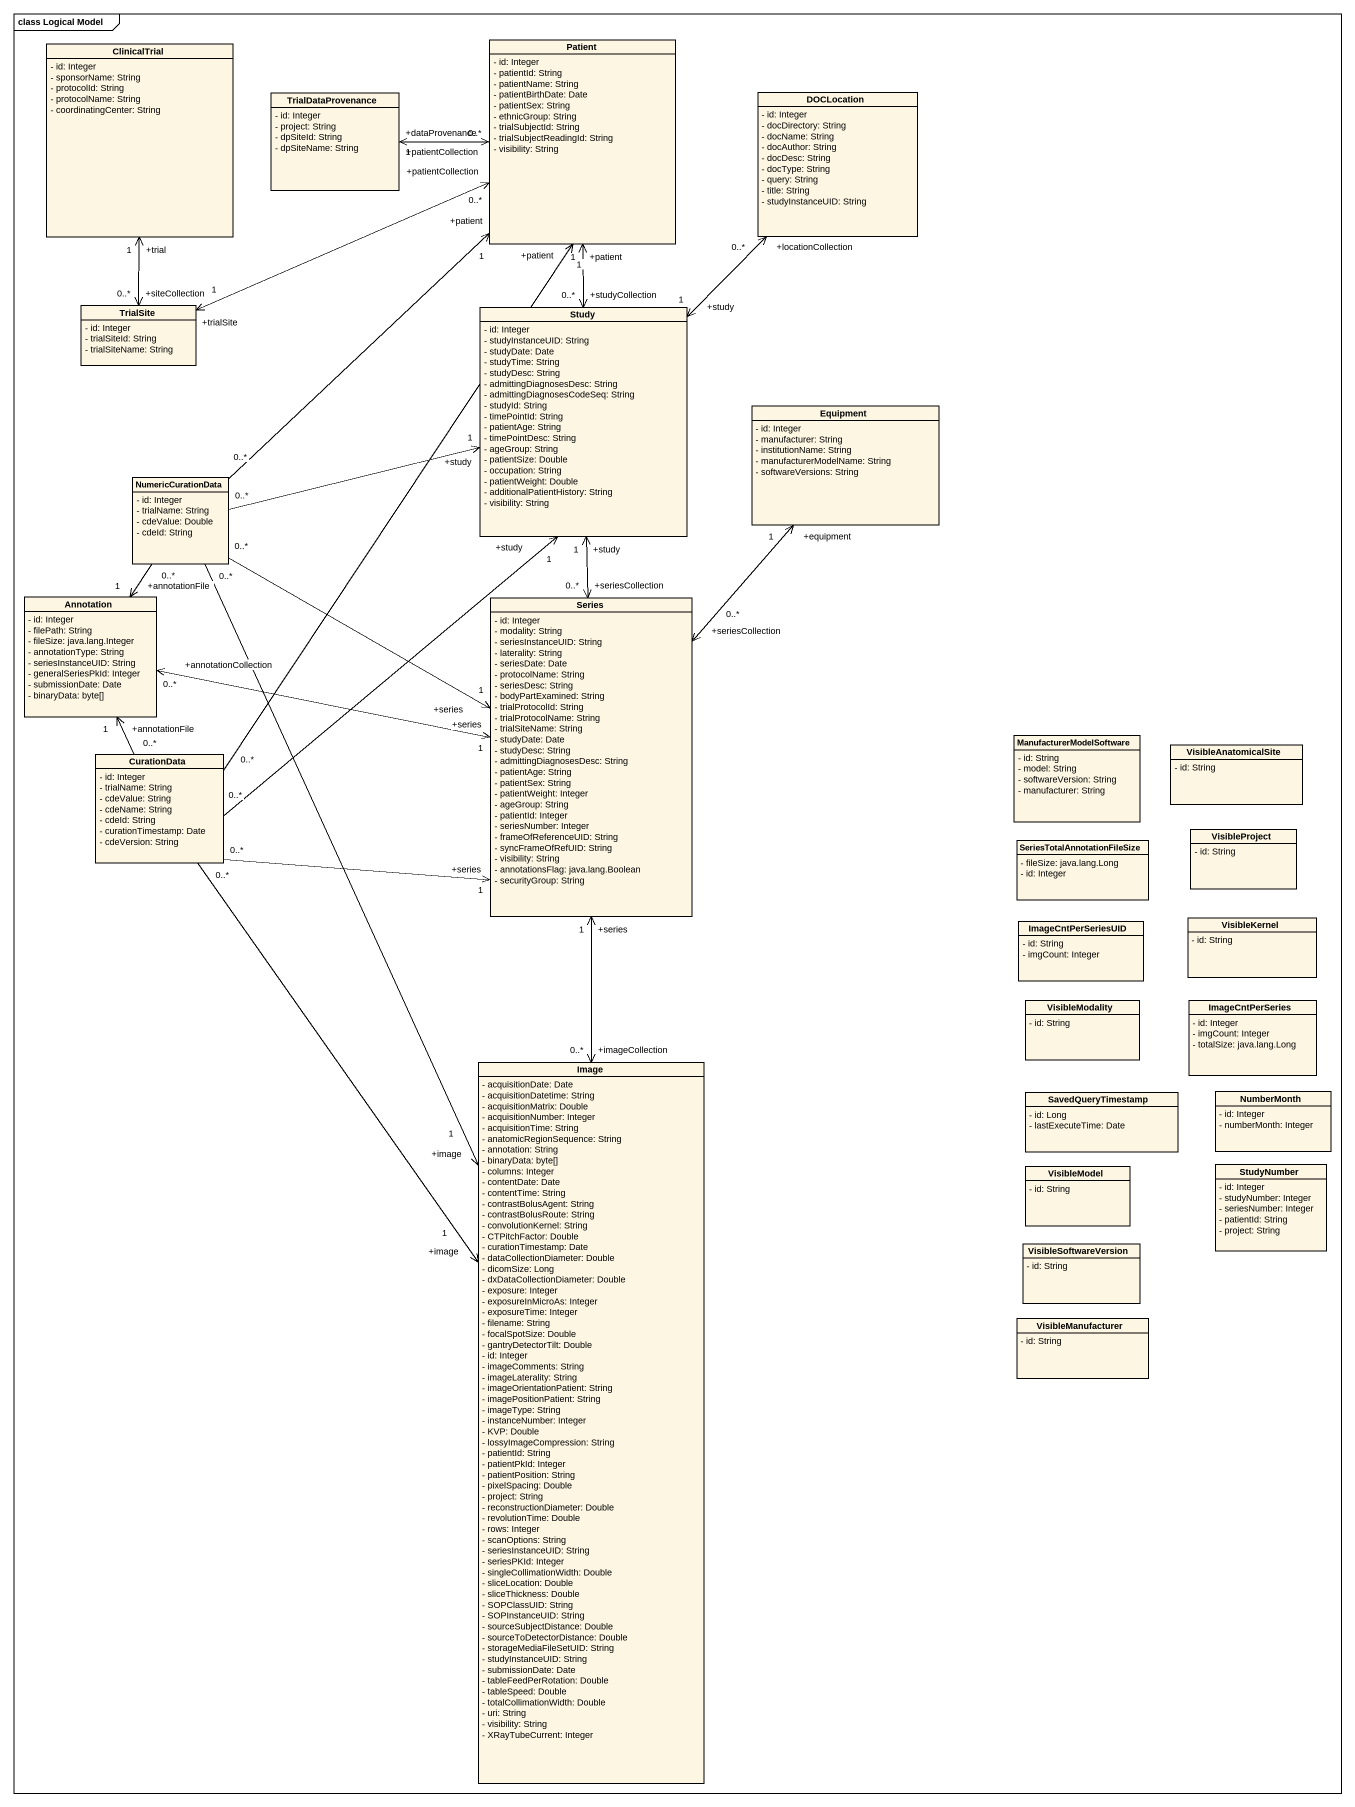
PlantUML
@startuml
mainframe class Logical Model
hide circle
hide empty members
skinparam classAttributeIconSize 0
class ClinicalTrial {
  - id: Integer
  - sponsorName: String
  - protocolId: String
  - protocolName: String
  - coordinatingCenter: String
}
class Patient {
  - id: Integer
  - patientId: String
  - patientName: String
  - patientBirthDate: Date
  - patientSex: String
  - ethnicGroup: String
  - trialSubjectId: String
  - trialSubjectReadingId: String
  - visibility: String
}
class TrialDataProvenance {
  - id: Integer
  - project: String
  - dpSiteId: String
  - dpSiteName: String
}
class DOCLocation {
  - id: Integer
  - docDirectory: String
  - docName: String
  - docAuthor: String
  - docDesc: String
  - docType: String
  - query: String
  - title: String
  - studyInstanceUID: String
}
class TrialSite {
  - id: Integer
  - trialSiteId: String
  - trialSiteName: String
}
class Study {
  - id: Integer
  - studyInstanceUID: String
  - studyDate: Date
  - studyTime: String
  - studyDesc: String
  - admittingDiagnosesDesc: String
  - admittingDiagnosesCodeSeq: String
  - studyId: String
  - timePointId: String
  - patientAge: String
  - timePointDesc: String
  - ageGroup: String
  - patientSize: Double
  - occupation: String
  - patientWeight: Double
  - additionalPatientHistory: String
  - visibility: String
}
class Equipment {
  - id: Integer
  - manufacturer: String
  - institutionName: String
  - manufacturerModelName: String
  - softwareVersions: String
}
class NumericCurationData {
  - id: Integer
  - trialName: String
  - cdeValue: Double
  - cdeId: String
}
class "Annotation" as Annotation_ {
  - id: Integer
  - filePath: String
  - fileSize: java.lang.Integer
  - annotationType: String
  - seriesInstanceUID: String
  - generalSeriesPkId: Integer
  - submissionDate: Date
  - binaryData: byte[]
}
class Series {
  - id: Integer
  - modality: String
  - seriesInstanceUID: String
  - laterality: String
  - seriesDate: Date
  - protocolName: String
  - seriesDesc: String
  - bodyPartExamined: String
  - trialProtocolId: String
  - trialProtocolName: String
  - trialSiteName: String
  - studyDate: Date
  - studyDesc: String
  - admittingDiagnosesDesc: String
  - patientAge: String
  - patientSex: String
  - patientWeight: Integer
  - ageGroup: String
  - patientId: Integer
  - seriesNumber: Integer
  - frameOfReferenceUID: String
  - syncFrameOfRefUID: String
  - visibility: String
  - annotationsFlag: java.lang.Boolean
  - securityGroup: String
}
class ManufacturerModelSoftware {
  - id: String
  - model: String
  - softwareVersion: String
  - manufacturer: String
}
class VisibleAnatomicalSite {
  - id: String
}
class CurationData {
  - id: Integer
  - trialName: String
  - cdeValue: String
  - cdeName: String
  - cdeId: String
  - curationTimestamp: Date
  - cdeVersion: String
}
class "SeriesTotalAnnotationFileSize" as SeriesTotalAnnotationFileSiz {
  - fileSize: java.lang.Long
  - id: Integer
}
class VisibleProject {
  - id: String
}
class ImageCntPerSeriesUID {
  - id: String
  - imgCount: Integer
}
class VisibleKernel {
  - id: String
}
class VisibleModality {
  - id: String
}
class ImageCntPerSeries {
  - id: Integer
  - imgCount: Integer
  - totalSize: java.lang.Long
}
class Image {
  - acquisitionDate: Date
  - acquisitionDatetime: String
  - acquisitionMatrix: Double
  - acquisitionNumber: Integer
  - acquisitionTime: String
  - anatomicRegionSequence: String
  - annotation: String
  - binaryData: byte[]
  - columns: Integer
  - contentDate: Date
  - contentTime: String
  - contrastBolusAgent: String
  - contrastBolusRoute: String
  - convolutionKernel: String
  - CTPitchFactor: Double
  - curationTimestamp: Date
  - dataCollectionDiameter: Double
  - dicomSize: Long
  - dxDataCollectionDiameter: Double
  - exposure: Integer
  - exposureInMicroAs: Integer
  - exposureTime: Integer
  - filename: String
  - focalSpotSize: Double
  - gantryDetectorTilt: Double
  - id: Integer
  - imageComments: String
  - imageLaterality: String
  - imageOrientationPatient: String
  - imagePositionPatient: String
  - imageType: String
  - instanceNumber: Integer
  - KVP: Double
  - lossyImageCompression: String
  - patientId: String
  - patientPkId: Integer
  - patientPosition: String
  - pixelSpacing: Double
  - project: String
  - reconstructionDiameter: Double
  - revolutionTime: Double
  - rows: Integer
  - scanOptions: String
  - seriesInstanceUID: String
  - seriesPKId: Integer
  - singleCollimationWidth: Double
  - sliceLocation: Double
  - sliceThickness: Double
  - SOPClassUID: String
  - SOPInstanceUID: String
  - sourceSubjectDistance: Double
  - sourceToDetectorDistance: Double
  - storageMediaFileSetUID: String
  - studyInstanceUID: String
  - submissionDate: Date
  - tableFeedPerRotation: Double
  - tableSpeed: Double
  - totalCollimationWidth: Double
  - uri: String
  - visibility: String
  - XRayTubeCurrent: Integer
}
class SavedQueryTimestamp {
  - id: Long
  - lastExecuteTime: Date
}
class NumberMonth {
  - id: Integer
  - numberMonth: Integer
}
class VisibleModel {
  - id: String
}
class StudyNumber {
  - id: Integer
  - studyNumber: Integer
  - seriesNumber: Integer
  - patientId: String
  - project: String
}
class VisibleSoftwareVersion {
  - id: String
}
class VisibleManufacturer {
  - id: String
}
Patient "+patientCollection\n0..*" <-left-> "+trialSite\n1" TrialSite
Patient "+patient\n1" <--> "+studyCollection\n0..*" Study
TrialDataProvenance "+dataProvenance\n1" <-right-> "+patientCollection\n0..*" Patient
DOCLocation "+locationCollection\n0..*" <--> "+study\n1" Study
TrialSite "+siteCollection\n0..*" <-up-> "+trial\n1" ClinicalTrial
Study "+study\n1" <--> "+seriesCollection\n0..*" Series
Equipment "+equipment\n1" <--> "+seriesCollection\n0..*" Series
NumericCurationData "0..*" -up-> "+patient\n1" Patient
NumericCurationData "0..*" -right-> "+study\n1" Study
NumericCurationData "0..*" --> "+annotationFile\n1" Annotation_
NumericCurationData "0..*" -right-> "+series\n1" Series
NumericCurationData "0..*" --> "+image\n1" Image
Annotation_ "+annotationCollection\n0..*" <-right-> "+series\n1" Series
Series "+series\n1" <--> "+imageCollection\n0..*" Image
CurationData "0..*" -up-> "+patient\n1" Patient
CurationData "0..*" -up-> "+study\n1" Study
CurationData "0..*" -up-> "+annotationFile\n1" Annotation_
CurationData "0..*" -right-> "+series\n1" Series
CurationData "0..*" --> "+image\n1" Image
@enduml
